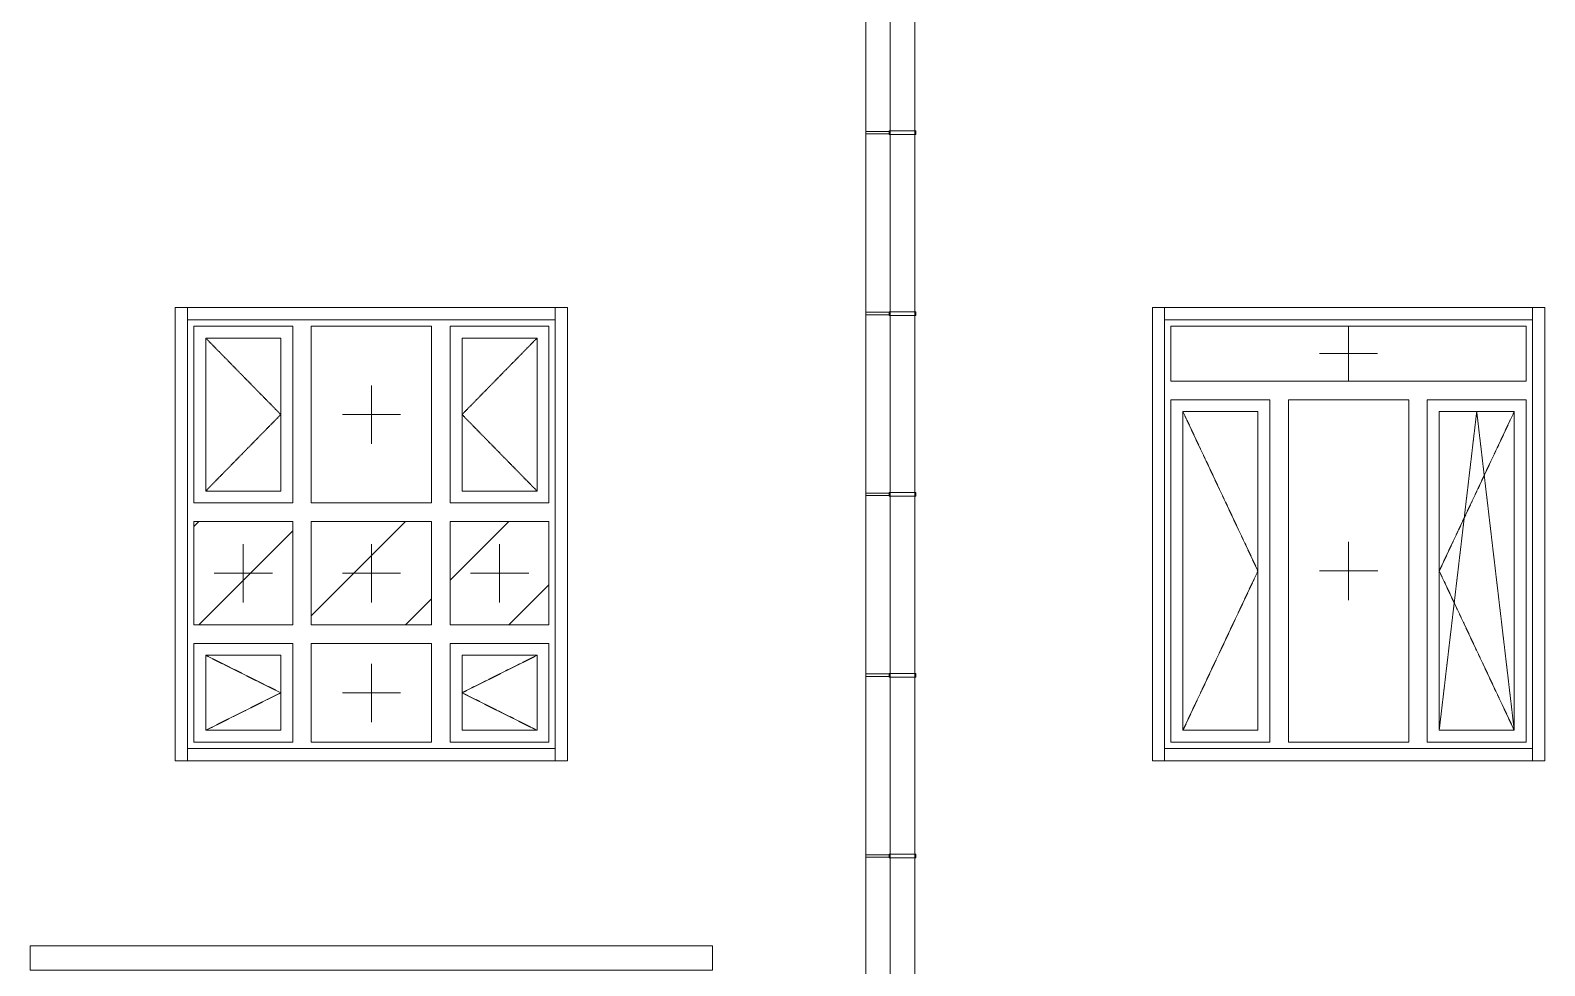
# Model space of a CAD drawing. Header units: millimetres. Extents: x -515342 to 330399, y -224905 to 507333.
# Drawn here: x 236398 to 242614, y 5387 to 9226 of the extents above; entities that cross this region are included whole.
import ezdxf

# ---------------------------------------------------------------- set-up
doc = ezdxf.new("R2010")
doc.units = ezdxf.units.MM
doc.linetypes.add('ASVP_Штриховая_ш2 п1', pattern=[3, 2, -1])
doc.layers.get('0').update_dxf_attribs({"lineweight": 0})
for name, color, linetype, lineweight in [('Витраж', 7, 'Continuous', 0), ('Обобщенные модели', 7, 'Continuous', 0), ('Ограждение', 7, 'Continuous', 0), ('Окна', 7, 'Continuous', 0), ('Окна открывание', 7, 'Continuous', 0), ('Стены внутренние', 7, 'Continuous', 0)]:
    doc.layers.add(name, color=color, linetype=linetype, lineweight=lineweight)
pattern_1 = [(45, (-71.02, 0), (-212.132, 212.132), [])]
pattern_2 = [(236.31, (995.8, 1244.6), (-1777.996, -3556.002), [641.07, -5769.6]), (236.31, (1031.34, 1137.9), (-1777.996, -3556.002), [384.64, -6026.03]), (236.31, (818, 1137.9), (-1777.996, -3556.002), [384.64, -6026.03])]

# ---------------------------------------------------------------- blocks, each defined once
blk = doc.blocks.new('ОкноРехау_3фр__ - ЛК_1570х1820-9694719-О_АР_Эскиз_Фасад 1-12 копия 1')
at = {"layer": 'Окна'}
h = blk.add_hatch(dxfattribs=at)
h.set_pattern_fill('FP_1', color=256, style=0, pattern_type=2)
h.set_pattern_definition(pattern_2)
h.paths.add_polyline_path([(15100, 4285), (15155, 4285), (15155, 4593), (14847, 4593), (14847, 4285), (15065, 4285)])
at = {"layer": 'Окна открывание'}
h = blk.add_hatch(dxfattribs=at)
h.set_pattern_fill('FP_2', color=256, style=0, pattern_type=2)
h.set_pattern_definition(pattern_1)
h.paths.add_polyline_path([(13773.7, 4718), (14152, 4718), (14152, 5142), (13746, 5142), (13746, 4718), (13755.2, 4718)])
h = blk.add_hatch(dxfattribs=at)
h.set_pattern_fill('FP_2', color=256, style=0, pattern_type=2)
h.set_pattern_definition(pattern_1)
h.paths.add_polyline_path([(14505.3, 4718), (14722, 4718), (14722, 5142), (14228, 5142), (14228, 4718), (14285, 4718)])
h = blk.add_hatch(dxfattribs=at)
h.set_pattern_fill('FP_2', color=256, style=0, pattern_type=2)
h.set_pattern_definition(pattern_1)
h.paths.add_polyline_path([(15176.3, 4718), (15204, 4718), (15204, 5142), (14798, 5142), (14798, 4718), (15152.6, 4718)])
at = {"layer": 'Окна'}
for p, q in [((14152, 5944), (13746, 5944)), ((13746, 5944), (13746, 5218)), ((14152, 5218), (14152, 5944)), ((14722, 5944), (14228, 5944)), ((14228, 5218), (14228, 5944)), ((14722, 5218), (14722, 5944)), ((15204, 5944), (14798, 5944)), ((14798, 5218), (14798, 5944)), ((15204, 5218), (15204, 5944)), ((13795, 5895), (13795, 5267)), ((14103, 5895), (13795, 5895)), ((14103, 5895), (14103, 5267)), ((14847, 5895), (14847, 5267)), ((15155, 5895), (14847, 5895)), ((15155, 5895), (15155, 5267)), ((13795, 5267), (14103, 5267)), ((14847, 5267), (15155, 5267)), ((14152, 5218), (13746, 5218)), ((14722, 5218), (14228, 5218)), ((15204, 5218), (14798, 5218)), ((13746, 5142), (13746, 4718)), ((13746, 5142), (14152, 5142)), ((14152, 4718), (14152, 5142)), ((14228, 4718), (14228, 5142)), ((14228, 5142), (14722, 5142)), ((14722, 4718), (14722, 5142)), ((14798, 4718), (14798, 5142)), ((14798, 5142), (15204, 5142)), ((15204, 4718), (15204, 5142)), ((14152, 4718), (13746, 4718)), ((14722, 4718), (14228, 4718)), ((15204, 4718), (14798, 4718)), ((14152, 4642), (13746, 4642)), ((13746, 4642), (13746, 4236)), ((14152, 4236), (14152, 4642)), ((14722, 4642), (14228, 4642)), ((14228, 4236), (14228, 4642)), ((14722, 4236), (14722, 4642)), ((15204, 4642), (14798, 4642)), ((14798, 4236), (14798, 4642)), ((15204, 4236), (15204, 4642)), ((13795, 4593), (13795, 4285)), ((14103, 4593), (13795, 4593)), ((14103, 4593), (14103, 4285)), ((14847, 4593), (14847, 4285)), ((15155, 4593), (14847, 4593)), ((15155, 4593), (15155, 4285)), ((13746, 4236), (14152, 4236)), ((13795, 4285), (14103, 4285)), ((14228, 4236), (14722, 4236)), ((14798, 4236), (15204, 4236)), ((14847, 4285), (15155, 4285))]:
    blk.add_line(p, q, dxfattribs=at)
at = {"layer": 'Окна открывание', "linetype": 'ASVP_Штриховая_ш2 п1'}
for p, q in [((13795, 5895), (14103, 5581)), ((15155, 5895), (14847, 5581)), ((14475, 5461), (14475, 5701)), ((14103, 5581), (13795, 5267)), ((14595, 5581), (14355, 5581)), ((14847, 5581), (15155, 5267)), ((13949, 4810), (13949, 5050)), ((14475, 4810), (14475, 5050)), ((15001, 4810), (15001, 5050)), ((14069, 4930), (13829, 4930)), ((14595, 4930), (14355, 4930)), ((15121, 4930), (14881, 4930)), ((13795, 4593), (14103, 4439)), ((14475, 4319), (14475, 4559)), ((15155, 4593), (14847, 4439)), ((14103, 4439), (13795, 4285)), ((14595, 4439), (14355, 4439)), ((14847, 4439), (15155, 4285))]:
    blk.add_line(p, q, dxfattribs=at)
blk = doc.blocks.new('Окно_ПВХ_3Створки_1Фрамуга-верх - АР_Окно_ОП_1820_h_х1570_3ст2фр-в-V51-О_АР_Эскиз_Фасад 1-12 копия 1')
at = {"layer": 'Окна открывание'}
h = blk.add_hatch(dxfattribs=at)
h.set_pattern_fill('FP_1', color=256, style=0, pattern_type=2)
h.set_pattern_definition(pattern_2)
h.paths.add_polyline_path([(18245, 4236), (18732.9, 4236), (18732.9, 5642), (18238.9, 5642), (18238.9, 4236)])
at = {"layer": 'Окна'}
for p, q in [((19214.9, 5944), (17756.9, 5944)), ((17756.9, 5944), (17756.9, 5718)), ((19214.9, 5718), (19214.9, 5944)), ((19214.9, 5718), (17756.9, 5718)), ((18162.9, 5642), (17756.9, 5642)), ((17756.9, 5642), (17756.9, 4236)), ((18162.9, 4236), (18162.9, 5642)), ((18732.9, 5642), (18238.9, 5642)), ((18238.9, 4236), (18238.9, 5642)), ((18732.9, 4236), (18732.9, 5642)), ((19214.9, 5642), (18808.9, 5642)), ((18808.9, 4236), (18808.9, 5642)), ((19214.9, 4236), (19214.9, 5642)), ((17805.9, 5593), (17805.9, 4285)), ((18113.9, 5593), (17805.9, 5593)), ((18113.9, 5593), (18113.9, 4285)), ((18857.9, 5593), (18857.9, 4285)), ((19165.9, 5593), (18857.9, 5593)), ((19165.9, 5593), (19165.9, 4285)), ((17756.9, 4236), (18162.9, 4236)), ((17805.9, 4285), (18113.9, 4285)), ((18238.9, 4236), (18732.9, 4236)), ((18808.9, 4236), (19214.9, 4236)), ((18857.9, 4285), (19165.9, 4285))]:
    blk.add_line(p, q, dxfattribs=at)
at = {"layer": 'Окна открывание', "linetype": 'ASVP_Штриховая_ш2 п1'}
for p, q in [((18485.9, 5718), (18485.9, 5944)), ((18365.9, 5831), (18605.9, 5831)), ((17805.9, 5593), (18113.9, 4939)), ((19011.9, 5593), (18857.9, 4285)), ((19165.9, 5593), (18857.9, 4939)), ((19165.9, 4285), (19011.9, 5593)), ((18485.9, 4819), (18485.9, 5059)), ((18113.9, 4939), (17805.9, 4285)), ((18605.9, 4939), (18365.9, 4939)), ((18857.9, 4939), (19165.9, 4285))]:
    blk.add_line(p, q, dxfattribs=at)
blk = doc.blocks.new('Прямоугольный импост - АР_Откос_Металлический_50х330 Белый Правый-9899488-О_АР_Эскиз_Фасад 1-12 копия 1')
at = {"layer": 'Витраж'}
for p, q in [((30162.6, 2570), (30162.6, 2620)), ((31672.6, 2620), (30162.6, 2620)), ((31672.6, 2620), (31672.6, 2570)), ((31672.6, 2570), (30162.6, 2570))]:
    blk.add_line(p, q, dxfattribs=at)
blk = doc.blocks.new('Прямоугольный импост - АР_Откос_Металлический_50х330 Белый Левый-9898756-О_АР_Эскиз_Фасад 1-12 копия 1')
at = {"layer": 'Витраж'}
for p, q in [((30162.6, 760), (30162.6, 810)), ((30162.6, 810), (31672.6, 810)), ((31672.6, 810), (31672.6, 760)), ((30162.6, 760), (31672.6, 760))]:
    blk.add_line(p, q, dxfattribs=at)
blk = doc.blocks.new('Прямоугольный импост - АР_Откос_Металлический_50х330 Белый Правый-9899489-О_АР_Эскиз_Фасад 1-12 копия 1')
at = {"layer": 'Витраж'}
for p, q in [((30112.6, 2620), (30162.6, 2620)), ((30112.6, 2620), (30112.6, 760)), ((30162.6, 2620), (30162.6, 760)), ((30162.6, 760), (30112.6, 760))]:
    blk.add_line(p, q, dxfattribs=at)
blk = doc.blocks.new('Прямоугольный импост - АР_Откос_Металлический_50х330 Белый Левый-9898757-О_АР_Эскиз_Фасад 1-12 копия 1')
at = {"layer": 'Витраж'}
for p, q in [((31672.6, 2620), (31722.6, 2620)), ((31672.6, 760), (31672.6, 2620)), ((31722.6, 760), (31722.6, 2620)), ((31722.6, 760), (31672.6, 760))]:
    blk.add_line(p, q, dxfattribs=at)
blk = doc.blocks.new('Прямоугольный импост - АР_Откос_Металлический_50х330 Коричневый Правый-9899916-О_АР_Эскиз_Фасад 1-12 копия 1')
at = {"layer": 'Витраж'}
for p, q in [((17730.9, 2570), (17730.9, 2620)), ((19240.9, 2620), (17730.9, 2620)), ((19240.9, 2620), (19240.9, 2570)), ((19240.9, 2570), (17730.9, 2570))]:
    blk.add_line(p, q, dxfattribs=at)
blk = doc.blocks.new('Прямоугольный импост - АР_Откос_Металлический_50х330 Коричневый Левый-9899770-О_АР_Эскиз_Фасад 1-12 копия 1')
at = {"layer": 'Витраж'}
for p, q in [((17730.9, 760), (17730.9, 810)), ((17730.9, 810), (19240.9, 810)), ((19240.9, 810), (19240.9, 760)), ((17730.9, 760), (19240.9, 760))]:
    blk.add_line(p, q, dxfattribs=at)
blk = doc.blocks.new('Прямоугольный импост - АР_Откос_Металлический_50х330 Коричневый Правый-9899914-О_АР_Эскиз_Фасад 1-12 копия 1')
at = {"layer": 'Витраж'}
for p, q in [((38540.1, 2620), (38590.1, 2620)), ((38540.1, 2620), (38540.1, 760)), ((38590.1, 2620), (38590.1, 760)), ((38590.1, 760), (38540.1, 760))]:
    blk.add_line(p, q, dxfattribs=at)
blk = doc.blocks.new('Прямоугольный импост - АР_Откос_Металлический_50х330 Коричневый Левый-9899768-О_АР_Эскиз_Фасад 1-12 копия 1')
at = {"layer": 'Витраж'}
for p, q in [((40000.1, 2620), (40050.1, 2620)), ((40000.1, 760), (40000.1, 2620)), ((40050.1, 760), (40050.1, 2620)), ((40050.1, 760), (40000.1, 760))]:
    blk.add_line(p, q, dxfattribs=at)
blk = doc.blocks.new('ASVP_ОМ_Водосточная труба_На стене - Труба 100-9884163-О_АР_Эскиз_Фасад 1-12 копия 1')
at = {"layer": 'Обобщенные модели'}
for p, q in [((16605, 12745.7), (16605, -754.3)), ((16705, -754.3), (16705, 12745.7))]:
    blk.add_line(p, q, dxfattribs=at)
blk = doc.blocks.new('Влж_Водосточная труба_Хомут - Хомут-V274-О_АР_Эскиз_Фасад 1-12 копия 1')
at = {"layer": 'Обобщенные модели'}
for p, q in [((16600, 10454.1), (16505, 10454.1)), ((16505, 10444.1), (16600, 10444.1)), ((16600, 10456.6), (16600, 10454.1)), ((16600, 10456.6), (16655, 10456.6)), ((16600, 10444.1), (16600, 10441.6)), ((16655, 10456.6), (16710, 10456.6)), ((16710, 10441.6), (16710, 10456.6)), ((16655, 10441.6), (16600, 10441.6)), ((16710, 10441.6), (16655, 10441.6))]:
    blk.add_line(p, q, dxfattribs=at)
blk.add_open_spline([(16600, 10454), (16600, 10454), (16600, 10454.1), (16600, 10454.1)], degree=3, dxfattribs=at)
for points, knots in [([(16600, 10454.1), (16600, 10454.1), (16600, 10454.1), (16600, 10454), (16600, 10453.9), (16600, 10453.5), (16600.1, 10452.9), (16600.1, 10452.1), (16600.2, 10450.9), (16600.2, 10449.8), (16600.2, 10449.1)], [0.5000435, 0.5000435, 0.5000435, 0.5000435, 0.5138889, 0.5486111, 0.5833333, 0.6527778, 0.7222222, 0.7916667, 0.8611111, 1, 1, 1, 1]), ([(16600.2, 10449.1), (16600.2, 10448.8), (16600.2, 10448.2), (16600.2, 10447.3), (16600.2, 10446.5), (16600.1, 10445.8), (16600.1, 10445.2), (16600.1, 10444.7), (16600, 10444.3), (16600, 10444.1), (16600, 10444.1), (16600, 10444.1)], [0, 0, 0, 0, 0.0555556, 0.1111111, 0.1666667, 0.2222222, 0.2777778, 0.3333333, 0.3888889, 0.4444444, 0.4999565, 0.4999565, 0.4999565, 0.4999565]), ([(16600, 10444.1), (16600, 10444.1), (16600, 10444.1), (16600, 10444.1), (16600, 10444.1)], [0.49995738, 0.49995738, 0.49995738, 0.49995738, 0.51388889, 0.54861111, 0.54861111, 0.54861111, 0.54861111])]:
    blk.add_open_spline(points, degree=3, knots=knots, dxfattribs=at)
blk = doc.blocks.new('Влж_Водосточная труба_Хомут - Хомут-V275-О_АР_Эскиз_Фасад 1-12 копия 1')
at = {"layer": 'Обобщенные модели'}
for p, q in [((16600, 11196.3), (16505, 11196.3)), ((16600, 11198.8), (16600, 11196.3)), ((16600, 11198.8), (16655, 11198.8)), ((16655, 11198.8), (16710, 11198.8)), ((16710, 11183.8), (16710, 11198.8)), ((16505, 11186.3), (16600, 11186.3)), ((16600, 11186.3), (16600, 11183.8)), ((16655, 11183.8), (16600, 11183.8)), ((16710, 11183.8), (16655, 11183.8))]:
    blk.add_line(p, q, dxfattribs=at)
blk.add_open_spline([(16600, 11196.2), (16600, 11196.3), (16600, 11196.3), (16600, 11196.3)], degree=3, dxfattribs=at)
for points, knots in [([(16600, 11196.3), (16600, 11196.3), (16600, 11196.3), (16600, 11196.2), (16600, 11196.1), (16600, 11195.8), (16600.1, 11195.1), (16600.1, 11194.4), (16600.2, 11193.1), (16600.2, 11192), (16600.2, 11191.3)], [0.5000435, 0.5000435, 0.5000435, 0.5000435, 0.5138889, 0.5486111, 0.5833333, 0.6527778, 0.7222222, 0.7916667, 0.8611111, 1, 1, 1, 1]), ([(16600.2, 11191.3), (16600.2, 11191), (16600.2, 11190.4), (16600.2, 11189.6), (16600.2, 11188.8), (16600.1, 11188.1), (16600.1, 11187.4), (16600.1, 11186.9), (16600, 11186.6), (16600, 11186.3), (16600, 11186.3), (16600, 11186.3)], [0, 0, 0, 0, 0.0555556, 0.1111111, 0.1666667, 0.2222222, 0.2777778, 0.3333333, 0.3888889, 0.4444444, 0.4999565, 0.4999565, 0.4999565, 0.4999565]), ([(16600, 11186.3), (16600, 11186.3), (16600, 11186.3), (16600, 11186.3), (16600, 11186.3)], [0.49995738, 0.49995738, 0.49995738, 0.49995738, 0.51388889, 0.54861111, 0.54861111, 0.54861111, 0.54861111])]:
    blk.add_open_spline(points, degree=3, knots=knots, dxfattribs=at)
blk = doc.blocks.new('СД_Люблино_Фасады_rvt-1-О_АР_Эскиз_Фасад 1-12 копия 1')
at = {"layer": 'Стены внутренние'}
blk.add_line((16505, 200), (16505, 13287.5), dxfattribs=at)
at = {"layer": 'Витраж', "lineweight": 9}
for name, p in [('Прямоугольный импост - АР_Откос_Металлический_50х330 Коричневый Правый-9899914-О_АР_Эскиз_Фасад 1-12 копия 1', (-24870.1, 3400)), ('Прямоугольный импост - АР_Откос_Металлический_50х330 Коричневый Правый-9899916-О_АР_Эскиз_Фасад 1-12 копия 1', (-4010.9, 3400)), ('Прямоугольный импост - АР_Откос_Металлический_50х330 Коричневый Левый-9899768-О_АР_Эскиз_Фасад 1-12 копия 1', (-24770.1, 3400)), ('Прямоугольный импост - АР_Откос_Металлический_50х330 Белый Правый-9899489-О_АР_Эскиз_Фасад 1-12 копия 1', (-12431.7, 3400)), ('Прямоугольный импост - АР_Откос_Металлический_50х330 Белый Правый-9899488-О_АР_Эскиз_Фасад 1-12 копия 1', (-12431.7, 3400)), ('Прямоугольный импост - АР_Откос_Металлический_50х330 Белый Левый-9898757-О_АР_Эскиз_Фасад 1-12 копия 1', (-12431.7, 3400)), ('Прямоугольный импост - АР_Откос_Металлический_50х330 Коричневый Левый-9899770-О_АР_Эскиз_Фасад 1-12 копия 1', (-4010.9, 3400)), ('Прямоугольный импост - АР_Откос_Металлический_50х330 Белый Левый-9898756-О_АР_Эскиз_Фасад 1-12 копия 1', (-12431.7, 3400))]:
    blk.add_blockref(name, p, dxfattribs=at)
at = {"layer": 'Обобщенные модели', "lineweight": 9}
for name, p in [('ASVP_ОМ_Водосточная труба_На стене - Труба 100-9884163-О_АР_Эскиз_Фасад 1-12 копия 1', (0, 0)), ('Влж_Водосточная труба_Хомут - Хомут-V275-О_АР_Эскиз_Фасад 1-12 копия 1', (0, -4453.3)), ('Влж_Водосточная труба_Хомут - Хомут-V275-О_АР_Эскиз_Фасад 1-12 копия 1', (0, -5195.6)), ('Влж_Водосточная труба_Хомут - Хомут-V274-О_АР_Эскиз_Фасад 1-12 копия 1', (0, -5195.6)), ('Влж_Водосточная труба_Хомут - Хомут-V274-О_АР_Эскиз_Фасад 1-12 копия 1', (0, -5937.8)), ('Влж_Водосточная труба_Хомут - Хомут-V274-О_АР_Эскиз_Фасад 1-12 копия 1', (0, -6680))]:
    blk.add_blockref(name, p, dxfattribs=at)
at = {"layer": 'Окна', "lineweight": 9}
for name in ['ОкноРехау_3фр__ - ЛК_1570х1820-9694719-О_АР_Эскиз_Фасад 1-12 копия 1', 'Окно_ПВХ_3Створки_1Фрамуга-верх - АР_Окно_ОП_1820_h_х1570_3ст2фр-в-V51-О_АР_Эскиз_Фасад 1-12 копия 1']:
    blk.add_blockref(name, (0, 0), dxfattribs=at)
blk = doc.blocks.new('Ограждение - Ограждение-10610195-О_АР_Эскиз_Фасад 1-12 копия 1')
at = {"layer": 'Ограждение'}
for p, q in [((13075, 3300), (13075, 3400)), ((15875, 3400), (13075, 3400)), ((15875, 3300), (15875, 3400)), ((13075, 3300), (15875, 3300))]:
    blk.add_line(p, q, dxfattribs=at)

msp = doc.modelspace()

# ---------------------------------------------------------------- block references
msp.add_blockref('СД_Люблино_Фасады_rvt-1-О_АР_Эскиз_Фасад 1-12 копия 1', (223323.3997, 2067.7355))
at = {"layer": 'Ограждение'}
msp.add_blockref('Ограждение - Ограждение-10610195-О_АР_Эскиз_Фасад 1-12 копия 1', (223323.3997, 2067.7355), dxfattribs=at)

doc.saveas('drawing.dxf')
